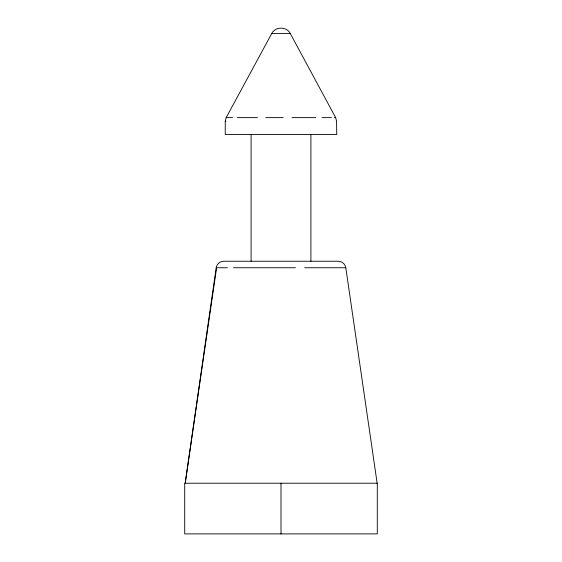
<?xml version="1.0" encoding="UTF-8"?>
<svg xmlns="http://www.w3.org/2000/svg" width="562" height="562" viewBox="0 0 562 562"><rect width="100%" height="100%" fill="white"/><g stroke="black" fill="none" stroke-linecap="round" stroke-linejoin="round"><path stroke-width="0.84" d="M225.25 121.251L226.17 117.634L271.79 33.411C275.338 26.379 286.662 26.379 290.21 33.411L335.655 117.634L336.568 121.251L336.75 134.529L225.25 134.529L225.25 121.251L225.973 121.251M377.144 483.222L345.806 267.744C345.286 264.105 341.956 261.225 338.282 261.232L223.718 261.232C220.044 261.225 216.714 264.105 216.194 267.744L185.2 483.222L216.609 267.744M271.79 33.411L290.21 33.411M226.17 117.634L232.45 117.634M237.164 117.634L257.494 117.634M265.742 117.634L283.206 117.634M291.966 117.634L315.675 117.634M322.04 117.634L331.447 117.634M334.235 117.634L335.655 117.634M216.194 267.744L227.455 267.744M233.497 267.744L295.422 267.744M304.674 267.744L345.806 267.744M310.905 134.529L310.905 261.232M281 483.222L281 533.9M251.095 134.529L251.095 261.232M377.292 483.222L184.708 483.222L184.708 533.9L377.292 533.9L377.292 483.222"/></g></svg>
